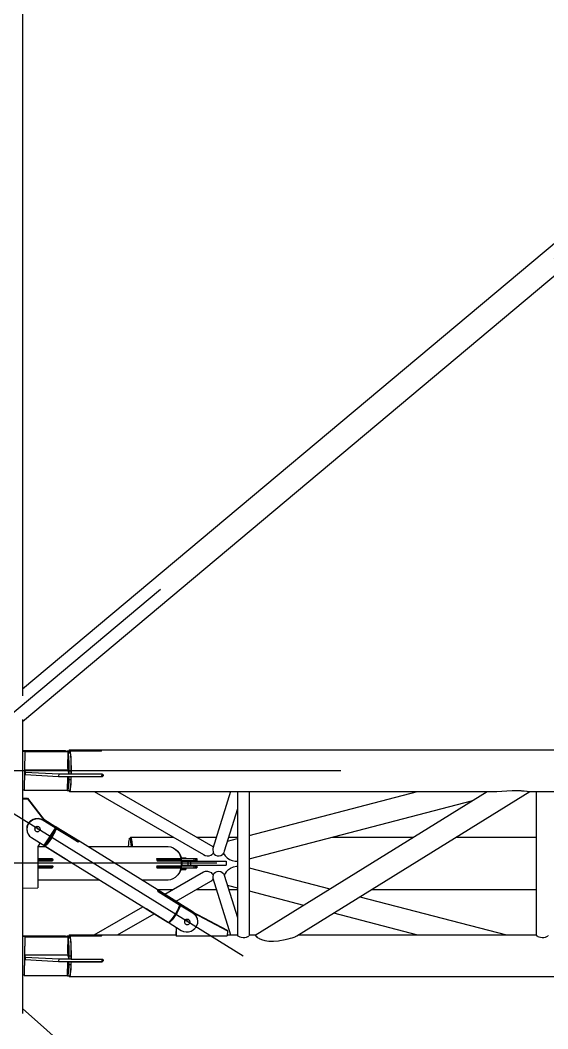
# Model space of a CAD drawing. Header units: millimetres. Extents: x 150209.93 to 150215.05, y 136675.65 to 136679.93.
# Drawn here: x 150213.6292 to 150213.732, y 136676.1225 to 136676.3187 of the extents above; entities that cross this region are included whole.
import ezdxf

# ---------------------------------------------------------------- set-up
doc = ezdxf.new("R2010")
doc.units = ezdxf.units.MM
doc.header["$LTSCALE"] = 0.25
doc.linetypes.add('CENTER', pattern=[50.8, 31.75, -6.35, 6.35, -6.35])
doc.linetypes.add('XKITLINE00', pattern=[0])

# ---------------------------------------------------------------- blocks, each defined once
blk = doc.blocks.new('çatıı')
at = {"color": 8, "linetype": 'CENTER'}
for p, q in [((25173.61, 4170.27), (23430, 2710.27)), ((24815.89, 2710.27), (23430, 2710.27)), ((23430, 2710.27), (23720.98, 2530.27)), ((23520.53, 2653.65), (23520.01, 2655.21)), ((23695.18, 2620.27), (23430, 2620.27)), ((23660.55, 2624.77), (23660.55, 2615.77)), ((23665.77, 2565.05), (23666.28, 2563.49)), ((24201.77, 1845.44), (23430, 2530.27))]:
    blk.add_line(p, q, dxfattribs=at)
at = {"color": 8, "linetype": 'XKITLINE00'}
for p, q in [((23506.2, 3985.69), (23506.2, 2783.12)), ((23506.2, 2789.97), (24282.83, 3440.27)), ((23506.2, 2758.19), (24301.8, 3424.39)), ((23506.2, 2759.99), (23506.2, 2473.95)), ((23506.2, 2729.81), (23547.96, 2729.81)), ((23506.2, 2729.37), (23548.1, 2729.37)), ((23508.21, 2729.37), (23507.58, 2691.74)), ((23508.39, 2728.81), (23507.76, 2691.18)), ((23508.21, 2729.37), (23508.39, 2728.81)), ((23508.21, 2729.37), (23552.29, 2729.37)), ((23508.39, 2728.81), (23550.28, 2728.81)), ((23547.96, 2729.81), (23548.1, 2729.37)), ((23549.86, 2729.67), (23549.62, 2729.38)), ((23549.86, 2729.67), (23551.86, 2729.67)), ((23549.86, 2729.67), (23550.1, 2729.43)), ((23550.28, 2728.87), (23550.02, 2713.65)), ((23550.1, 2729.43), (23552.09, 2729.43)), ((23550.1, 2729.43), (23550.1, 2729.37)), ((23550.28, 2728.87), (23552.27, 2728.87)), ((23550.28, 2728.87), (23550.49, 2727.75)), ((23550.49, 2727.75), (23552.48, 2727.75)), ((23550.49, 2727.75), (23550.69, 2726.18)), ((23551.61, 2730.27), (23551.45, 2729.67)), ((23551.87, 2730.57), (23551.61, 2730.27)), ((23551.86, 2729.67), (23552.09, 2729.43)), ((23551.87, 2730.57), (24815.89, 2730.57)), ((23551.87, 2730.57), (23552.1, 2730.3)), ((23552.1, 2730.3), (23552.09, 2729.43)), ((23552.09, 2729.43), (23552.09, 2729.37)), ((23552.1, 2730.3), (23582.02, 2730.3)), ((23552.27, 2728.87), (23552.48, 2727.75)), ((23552.29, 2729.65), (23552.28, 2728.83)), ((23552.29, 2729.65), (23582.21, 2729.65)), ((23552.29, 2729.65), (23552.38, 2729.35)), ((23552.38, 2729.35), (23552.61, 2727.86)), ((23552.48, 2727.75), (23552.68, 2726.18)), ((23552.61, 2727.86), (23552.82, 2725.83)), ((23582.02, 2730.3), (23582.01, 2729.65)), ((23582.02, 2730.3), (23582.37, 2730.29)), ((23582.21, 2729.65), (23582.56, 2729.67)), ((23582.37, 2730.29), (23582.36, 2729.66)), ((23582.37, 2730.29), (23582.71, 2730.28)), ((23582.56, 2729.67), (23582.87, 2729.7)), ((23582.71, 2730.28), (23582.92, 2730.27)), ((23582.87, 2729.7), (23583.14, 2729.76)), ((23583, 2730.25), (23583.23, 2730.18)), ((23583.14, 2729.76), (23583.33, 2729.83)), ((23583.23, 2730.18), (23583.39, 2730.09)), ((23583.33, 2729.83), (23583.44, 2729.91)), ((23583.39, 2730.09), (23583.46, 2730)), ((23583.46, 2730), (23583.44, 2729.91)), ((23550.69, 2726.18), (23550.86, 2724.21)), ((23550.86, 2724.21), (23551.01, 2721.88)), ((23551.01, 2721.88), (23551.13, 2719.25)), ((23551.13, 2719.25), (23551.22, 2716.39)), ((23552.68, 2726.18), (23552.86, 2724.21)), ((23552.82, 2725.83), (23553.01, 2723.32)), ((23552.86, 2724.21), (23553.01, 2721.88)), ((23553.01, 2723.32), (23553.16, 2720.42)), ((23553.01, 2721.88), (23553.13, 2719.25)), ((23553.13, 2719.25), (23553.22, 2716.39)), ((23553.16, 2720.42), (23553.27, 2717.22)), ((23508.09, 2711.22), (23508.05, 2708.78)), ((23508.05, 2708.78), (23508.77, 2706.55)), ((23508.09, 2711.22), (23508.81, 2708.99)), ((23508.09, 2711.22), (23550.13, 2711.22)), ((23508.81, 2708.99), (23508.77, 2706.55)), ((23508.81, 2708.99), (23541.3, 2707.2)), ((23550.02, 2713.65), (23550.16, 2710.66)), ((23550.16, 2710.66), (23551.28, 2707.19)), ((23551.22, 2716.39), (23551.28, 2713.37)), ((23551.28, 2713.37), (23551.3, 2710.28)), ((23551.3, 2710.28), (23551.28, 2707.19)), ((23551.3, 2710.28), (23553.29, 2710.28)), ((23553.22, 2716.39), (23553.27, 2713.37)), ((23553.27, 2717.22), (23553.33, 2713.8)), ((23553.27, 2713.37), (23553.29, 2710.28)), ((23553.29, 2710.28), (23553.27, 2707.19)), ((23553.33, 2713.8), (23553.36, 2710.27)), ((23553.36, 2710.27), (23553.34, 2707.09)), ((23508.77, 2706.55), (23541.26, 2704.76)), ((23541.3, 2707.2), (23541.26, 2704.76)), ((23541.26, 2704.76), (23551.23, 2704.76)), ((23541.3, 2707.2), (23551.27, 2707.2)), ((23549.87, 2704.76), (23549.65, 2691.12)), ((23551.04, 2699.17), (23550.89, 2696.78)), ((23551.15, 2701.85), (23551.04, 2699.17)), ((23551.24, 2704.75), (23551.15, 2701.85)), ((23551.15, 2701.85), (23553.15, 2701.85)), ((23551.23, 2704.76), (23551.24, 2704.75)), ((23551.24, 2704.76), (23583.15, 2704.76)), ((23551.24, 2704.75), (23553.23, 2704.75)), ((23551.28, 2707.19), (23553.27, 2707.19)), ((23553.03, 2699.17), (23552.89, 2696.78)), ((23553.16, 2700.12), (23553.01, 2697.23)), ((23553.15, 2701.85), (23553.03, 2699.17)), ((23553.23, 2704.75), (23553.15, 2701.85)), ((23553.27, 2703.33), (23553.16, 2700.12)), ((23553.23, 2704.76), (23553.23, 2704.75)), ((23553.23, 2704.73), (23583.12, 2704.73)), ((23553.23, 2704.65), (23553.29, 2704.47)), ((23553.27, 2707.29), (23553.34, 2707.09)), ((23553.27, 2707.2), (23553.3, 2707.2)), ((23553.29, 2704.47), (23553.27, 2703.33)), ((23553.29, 2704.47), (23583.21, 2704.47)), ((23553.34, 2707.09), (23583.25, 2707.09)), ((23581.79, 2704.76), (23581.79, 2704.73)), ((23583.12, 2704.73), (23583.47, 2704.77)), ((23583.12, 2704.73), (23583.21, 2704.47)), ((23583.18, 2707.09), (23583.15, 2704.76)), ((23583.21, 2704.47), (23583.56, 2704.51)), ((23583.25, 2707.09), (23583.6, 2707.04)), ((23583.47, 2704.77), (23583.8, 2704.9)), ((23583.47, 2704.77), (23583.56, 2704.51)), ((23583.56, 2704.51), (23583.88, 2704.64)), ((23583.6, 2707.04), (23583.93, 2706.91)), ((23583.8, 2704.9), (23584.08, 2705.11)), ((23583.88, 2704.64), (23584.17, 2704.85)), ((23583.93, 2706.91), (23584.13, 2706.75)), ((23584.3, 2705.38), (23584.08, 2705.11)), ((23584.13, 2706.75), (23584.2, 2706.69)), ((23584.39, 2705.12), (23584.17, 2704.85)), ((23584.2, 2706.69), (23584.41, 2706.42)), ((23584.44, 2705.7), (23584.3, 2705.38)), ((23584.53, 2705.43), (23584.39, 2705.12)), ((23584.41, 2706.42), (23584.54, 2706.11)), ((23584.5, 2706.03), (23584.44, 2705.7)), ((23584.47, 2706.29), (23584.5, 2706.03)), ((23584.58, 2705.77), (23584.53, 2705.43)), ((23584.54, 2706.11), (23584.58, 2705.77)), ((23506.2, 2691.74), (23507.58, 2691.74)), ((23507.58, 2691.74), (23507.76, 2691.18)), ((23507.76, 2691.18), (23549.65, 2691.18)), ((23549.65, 2691.12), (23549.87, 2690.88)), ((23550.1, 2691.12), (23549.87, 2690.88)), ((23549.87, 2690.88), (23551.87, 2690.88)), ((23550.32, 2691.86), (23550.1, 2691.12)), ((23550.53, 2693.07), (23550.32, 2691.86)), ((23550.72, 2694.73), (23550.53, 2693.07)), ((23550.89, 2696.78), (23550.72, 2694.73)), ((23551.64, 2690.88), (23551.63, 2690.25)), ((23551.63, 2690.25), (23551.87, 2689.97)), ((23552.09, 2691.12), (23551.87, 2690.88)), ((23552.13, 2690.28), (23551.87, 2689.97)), ((23551.87, 2689.97), (23720.84, 2689.97)), ((23552.32, 2691.86), (23552.09, 2691.12)), ((23552.38, 2691.2), (23552.13, 2690.28)), ((23552.52, 2693.07), (23552.32, 2691.86)), ((23552.61, 2692.69), (23552.38, 2691.2)), ((23552.72, 2694.73), (23552.52, 2693.07)), ((23552.82, 2694.72), (23552.61, 2692.69)), ((23552.89, 2696.78), (23552.72, 2694.73)), ((23553.01, 2697.23), (23552.82, 2694.72)), ((23575.83, 2689.97), (23682.19, 2628.74)), ((23598.43, 2689.97), (23691.28, 2636.52)), ((23708.69, 2689.97), (23691.39, 2634.65)), ((23715.29, 2689.97), (23715.29, 2550.23)), ((23716.41, 2689.97), (23716.87, 2689.9)), ((23716.87, 2689.9), (23717.52, 2689.93)), ((23716.92, 2689.97), (23717.28, 2689.92)), ((23717.52, 2689.93), (23719.09, 2689.96)), ((23719.09, 2689.96), (23720.84, 2689.98)), ((23720.84, 2689.98), (23722.61, 2689.98)), ((23722.61, 2689.98), (23724.22, 2689.95)), ((23722.61, 2689.97), (23964.01, 2689.97)), ((23724.22, 2689.95), (23725.51, 2689.91)), ((23725.24, 2689.92), (23725.47, 2689.97)), ((23725.51, 2689.91), (23725.64, 2689.9)), ((23725.64, 2689.9), (23725.94, 2689.97)), ((23726.68, 2647.29), (23890.57, 2689.97)), ((23726.68, 2689.97), (23726.68, 2549.98)), ((23732.73, 2550.38), (23958.41, 2689.97)), ((23773.02, 2549.63), (23999.9, 2689.97)), ((23961.04, 2689.97), (23961.16, 2689.94)), ((23961.16, 2689.94), (23961.47, 2689.9)), ((23961.47, 2689.9), (23964.01, 2689.97)), ((23962.02, 2689.96), (23962.3, 2689.93)), ((23964.01, 2689.97), (23966.78, 2690.03)), ((23966.78, 2690.03), (23967.84, 2690.14)), ((23967.84, 2690.14), (23972.57, 2690.51)), ((23972.57, 2690.51), (23977.5, 2690.77)), ((23977.5, 2690.77), (23982.63, 2691.06)), ((23982.63, 2691.06), (23987.26, 2691.1)), ((23987.26, 2691.1), (23991.18, 2690.89)), ((23991.18, 2690.89), (23991.97, 2690.77)), ((23991.97, 2690.77), (23994.45, 2690.6)), ((23994.45, 2690.6), (23996.92, 2690.27)), ((23996.92, 2690.27), (23997.73, 2690.03)), ((23997.73, 2690.03), (23998.63, 2690)), ((23998.63, 2690), (23999.67, 2689.92)), ((23998.93, 2689.97), (24011.98, 2689.97)), ((23999.67, 2689.9), (23999.82, 2689.97)), ((24006.27, 2689.97), (24006.27, 2550.2)), ((24007.39, 2689.97), (24007.86, 2689.9)), ((24007.86, 2689.9), (24008.63, 2689.93)), ((24007.91, 2689.97), (24008.28, 2689.92)), ((24008.63, 2689.93), (24010.22, 2689.96)), ((24010.22, 2689.96), (24011.98, 2689.98)), ((24011.98, 2689.98), (24013.74, 2689.97)), ((24013.74, 2689.97), (24025.65, 2689.97)), ((24013.74, 2689.97), (24015.33, 2689.95)), ((24015.33, 2689.95), (24016.59, 2689.91)), ((24016.23, 2689.92), (24016.27, 2689.92)), ((24016.27, 2689.92), (24016.45, 2689.97)), ((24016.59, 2689.91), (24016.65, 2689.9)), ((24016.65, 2689.9), (24016.91, 2689.97)), ((23506.2, 2683.49), (23510.85, 2683.57)), ((23506.2, 2682.82), (23511.06, 2682.9)), ((23510.85, 2683.57), (23528.22, 2661.14)), ((23510.85, 2683.57), (23511.06, 2682.9)), ((23511.06, 2682.9), (23527.64, 2661.49)), ((23726.68, 2624.66), (23944.55, 2681.4)), ((23715.29, 2673.06), (23702.46, 2632.06)), ((23512.54, 2660.3), (23511.19, 2658.25)), ((23512.65, 2659.97), (23511.3, 2657.92)), ((23512.54, 2660.3), (23514.35, 2661.99)), ((23512.65, 2659.97), (23514.46, 2661.65)), ((23514.35, 2661.99), (23516.51, 2663.21)), ((23514.46, 2661.65), (23516.61, 2662.87)), ((23516.51, 2663.21), (23518.89, 2663.89)), ((23516.61, 2662.87), (23519, 2663.56)), ((23518.89, 2663.89), (23521.37, 2664)), ((23519, 2663.56), (23521.48, 2663.67)), ((23521.37, 2664), (23523.79, 2663.53)), ((23521.48, 2663.67), (23523.9, 2663.19)), ((23523.79, 2663.53), (23523.9, 2663.19)), ((23523.79, 2663.53), (23526.01, 2662.5)), ((23523.9, 2663.19), (23526.12, 2662.16)), ((23526.01, 2662.5), (23526.12, 2662.16)), ((23526.01, 2662.5), (23559.72, 2641.65)), ((23526.12, 2662.16), (23538.92, 2654.25)), ((23526.77, 2663.01), (23538.41, 2655.81)), ((23527.16, 2662.5), (23537.7, 2655.98)), ((23510.38, 2655.95), (23510.15, 2653.54)), ((23510.15, 2653.54), (23510.51, 2651.15)), ((23510.49, 2655.62), (23510.26, 2653.2)), ((23510.26, 2653.2), (23510.62, 2650.82)), ((23511.19, 2658.25), (23510.38, 2655.95)), ((23511.3, 2657.92), (23510.49, 2655.62)), ((23510.51, 2651.15), (23510.62, 2650.82)), ((23510.62, 2650.82), (23511.57, 2648.59)), ((23517.98, 2654.07), (23517.93, 2653.58)), ((23517.93, 2653.58), (23517.99, 2653.09)), ((23518.12, 2654.55), (23517.98, 2654.07)), ((23518.03, 2653.9), (23517.99, 2653.4)), ((23517.99, 2653.4), (23518.05, 2652.91)), ((23518.18, 2654.38), (23518.03, 2653.9)), ((23518.05, 2652.91), (23518.2, 2652.44)), ((23518.35, 2655), (23518.12, 2654.55)), ((23518.41, 2654.82), (23518.18, 2654.38)), ((23518.2, 2652.44), (23518.45, 2652.01)), ((23518.67, 2655.39), (23518.35, 2655)), ((23518.35, 2655), (23518.41, 2654.82)), ((23518.73, 2655.21), (23518.41, 2654.82)), ((23518.45, 2652.01), (23518.77, 2651.63)), ((23518.67, 2655.39), (23519.06, 2655.72)), ((23518.73, 2655.21), (23519.12, 2655.54)), ((23518.77, 2651.63), (23519.17, 2651.33)), ((23519.06, 2655.72), (23519.5, 2655.97)), ((23519.12, 2655.54), (23519.56, 2655.79)), ((23519.17, 2651.33), (23519.62, 2651.11)), ((23519.5, 2655.97), (23519.99, 2656.12)), ((23519.56, 2655.79), (23520.05, 2655.95)), ((23519.62, 2651.11), (23520.11, 2650.98)), ((23519.99, 2656.12), (23520.49, 2656.19)), ((23520.05, 2655.95), (23520.55, 2656.01)), ((23520.11, 2650.98), (23520.62, 2650.94)), ((23520.49, 2656.19), (23521, 2656.15)), ((23520.55, 2656.01), (23521.06, 2655.98)), ((23520.62, 2650.94), (23521.12, 2651.01)), ((23521, 2656.15), (23521.49, 2656.02)), ((23521.06, 2655.98), (23521.55, 2655.85)), ((23521.12, 2651.01), (23521.61, 2651.16)), ((23521.49, 2656.02), (23521.94, 2655.8)), ((23521.55, 2655.85), (23522, 2655.62)), ((23521.61, 2651.16), (23522.05, 2651.41)), ((23521.94, 2655.8), (23522, 2655.62)), ((23521.94, 2655.8), (23522.34, 2655.5)), ((23522, 2655.62), (23522.39, 2655.32)), ((23522.05, 2651.41), (23522.44, 2651.74)), ((23522.34, 2655.5), (23522.66, 2655.12)), ((23522.39, 2655.32), (23522.72, 2654.95)), ((23522.76, 2652.13), (23522.44, 2651.74)), ((23522.66, 2655.12), (23522.91, 2654.69)), ((23522.72, 2654.95), (23522.97, 2654.51)), ((23522.99, 2652.58), (23522.76, 2652.13)), ((23522.91, 2654.69), (23522.97, 2654.51)), ((23522.97, 2654.51), (23523.12, 2654.04)), ((23523.13, 2653.05), (23522.99, 2652.58)), ((23523.12, 2654.04), (23523.18, 2653.55)), ((23523.18, 2653.55), (23523.13, 2653.05)), ((23537.88, 2654.43), (23527.11, 2638.04)), ((23535.91, 2649.64), (23534.83, 2647.67)), ((23536.74, 2649.12), (23535.67, 2647.15)), ((23536.8, 2651.48), (23535.91, 2649.64)), ((23537.4, 2650.25), (23536.37, 2648.25)), ((23537.64, 2650.96), (23536.74, 2649.12)), ((23537.47, 2653.1), (23536.8, 2651.48)), ((23537.73, 2656.03), (23537.36, 2655.48)), ((23538.22, 2652.07), (23537.4, 2650.25)), ((23537.88, 2654.43), (23537.47, 2653.1)), ((23537.47, 2653.1), (23538.31, 2652.59)), ((23538.31, 2652.59), (23537.64, 2650.96)), ((23537.73, 2656.03), (23538.57, 2655.51)), ((23537.73, 2656.03), (23537.87, 2655.93)), ((23537.87, 2655.93), (23538.71, 2655.41)), ((23537.87, 2655.93), (23537.96, 2655.75)), ((23537.88, 2654.43), (23538.72, 2653.91)), ((23537.96, 2655.75), (23538.01, 2655.5)), ((23538.01, 2655.19), (23537.96, 2655.11)), ((23538.01, 2655.5), (23538.84, 2654.99)), ((23538.01, 2655.5), (23538.01, 2655.19)), ((23538.01, 2655.19), (23538.84, 2654.67)), ((23538.77, 2653.61), (23538.22, 2652.07)), ((23538.72, 2653.91), (23538.31, 2652.59)), ((23538.41, 2655.81), (23538.46, 2655.65)), ((23538.42, 2655.78), (23538.65, 2655.64)), ((23538.46, 2655.65), (23538.6, 2655.56)), ((23538.76, 2655.81), (23538.57, 2655.51)), ((23538.57, 2655.51), (23538.71, 2655.41)), ((23538.92, 2654.25), (23538.7, 2653.92)), ((23538.71, 2655.41), (23538.8, 2655.23)), ((23538.91, 2654.2), (23538.72, 2653.91)), ((23538.76, 2655.81), (23559.67, 2642.88)), ((23538.76, 2655.81), (23539.02, 2655.56)), ((23538.91, 2654.2), (23538.77, 2653.61)), ((23539.04, 2654.97), (23538.79, 2654.59)), ((23538.84, 2654.67), (23538.79, 2654.59)), ((23538.8, 2655.23), (23538.84, 2654.99)), ((23538.84, 2654.99), (23538.84, 2654.67)), ((23538.87, 2654.41), (23538.92, 2654.25)), ((23538.87, 2654.41), (23559.78, 2641.47)), ((23538.91, 2654.2), (23559.82, 2641.27)), ((23539.02, 2655.56), (23539.04, 2654.97)), ((23539.04, 2654.97), (23559.95, 2642.03)), ((23511.57, 2648.59), (23513.03, 2646.66)), ((23513.03, 2646.66), (23514.93, 2645.14)), ((23514.93, 2645.14), (23527.73, 2637.23)), ((23523.23, 2640.01), (23521.04, 2636.67)), ((23527.82, 2638.43), (23528.76, 2639.24)), ((23529.86, 2640.44), (23528.76, 2639.24)), ((23530.7, 2639.92), (23529.59, 2638.73)), ((23531.08, 2641.96), (23529.86, 2640.44)), ((23531.21, 2640.4), (23529.98, 2638.97)), ((23531.92, 2641.45), (23530.7, 2639.92)), ((23532.36, 2643.73), (23531.08, 2641.96)), ((23532.52, 2642.13), (23531.21, 2640.4)), ((23533.2, 2643.22), (23531.92, 2641.45)), ((23533.63, 2645.67), (23532.36, 2643.73)), ((23533.87, 2644.08), (23532.52, 2642.13)), ((23534.47, 2645.15), (23533.2, 2643.22)), ((23534.83, 2647.67), (23533.63, 2645.67)), ((23535.17, 2646.15), (23533.87, 2644.08)), ((23535.67, 2647.15), (23534.47, 2645.15)), ((23536.37, 2648.25), (23535.17, 2646.15)), ((23559.67, 2642.88), (23559.88, 2642.75)), ((23559.95, 2642.03), (23559.7, 2641.66)), ((23559.72, 2641.65), (23559.78, 2641.47)), ((23559.78, 2641.47), (23559.72, 2641.32)), ((23559.74, 2641.57), (23559.9, 2641.47)), ((23559.82, 2641.27), (23560.04, 2641.15)), ((23559.88, 2642.75), (23560.07, 2642.64)), ((23560.17, 2641.88), (23559.9, 2641.47)), ((23559.9, 2641.47), (23560.1, 2641.31)), ((23559.95, 2642.03), (23560.17, 2641.88)), ((23560.04, 2641.15), (23560.25, 2641.09)), ((23560.07, 2642.64), (23560.2, 2642.57)), ((23560.1, 2641.31), (23560.25, 2641.15)), ((23560.17, 2641.88), (23560.37, 2641.72)), ((23560.2, 2642.57), (23560.25, 2642.54)), ((23560.25, 2642.54), (23637.29, 2594.89)), ((23560.25, 2641.15), (23560.29, 2641.11)), ((23560.25, 2641.09), (23560.43, 2641.09)), ((23560.37, 2641.72), (23560.53, 2641.56)), ((23560.43, 2641.09), (23560.56, 2641.15)), ((23560.53, 2641.56), (23560.61, 2641.46)), ((23560.63, 2641.26), (23560.56, 2641.15)), ((23560.61, 2641.46), (23560.62, 2641.42)), ((23560.62, 2641.42), (23560.63, 2641.26)), ((23609.44, 2640.8), (23609.23, 2638.71)), ((23609.66, 2642.47), (23609.44, 2640.8)), ((23609.9, 2643.69), (23609.66, 2642.47)), ((23610.15, 2644.43), (23609.9, 2643.69)), ((23610.15, 2644.43), (23610.41, 2644.67)), ((23610.41, 2644.67), (23610.67, 2644.43)), ((23610.41, 2644.67), (23611.41, 2644.67)), ((23610.67, 2644.43), (23610.92, 2643.69)), ((23611.12, 2645.36), (23610.9, 2644.67)), ((23610.92, 2643.69), (23611.16, 2642.47)), ((23611.41, 2645.67), (23611.12, 2645.36)), ((23611.16, 2642.47), (23611.38, 2640.8)), ((23611.38, 2640.8), (23611.59, 2638.71)), ((23611.41, 2645.67), (23611.7, 2645.36)), ((23611.41, 2645.67), (23652.82, 2645.67)), ((23611.41, 2644.67), (23611.66, 2644.43)), ((23611.66, 2644.43), (23611.92, 2643.69)), ((23611.7, 2645.36), (23611.99, 2644.43)), ((23611.92, 2643.69), (23612.16, 2642.47)), ((23611.99, 2644.43), (23612.26, 2642.91)), ((23612.16, 2642.47), (23612.38, 2640.8)), ((23612.26, 2642.91), (23612.51, 2640.82)), ((23612.38, 2640.8), (23612.59, 2638.71)), ((23612.51, 2640.82), (23612.73, 2638.24)), ((23675.39, 2645.67), (23694.84, 2645.67)), ((23705.5, 2641.78), (23715.29, 2644.33)), ((23706.72, 2645.67), (23715.29, 2645.67)), ((23807.36, 2645.67), (23886.8, 2645.67)), ((23928.28, 2645.67), (24006.27, 2645.67)), ((23521.04, 2636.67), (23521.04, 2596.26)), ((23521.04, 2636.42), (23528.66, 2636.42)), ((23527.11, 2638.04), (23527.82, 2638.43)), ((23527.11, 2638.04), (23527.94, 2637.52)), ((23527.11, 2637.61), (23527.12, 2637.47)), ((23527.12, 2637.47), (23527.37, 2637.22)), ((23527.48, 2637.38), (23527.37, 2637.22)), ((23527.37, 2637.22), (23548.28, 2624.29)), ((23527.93, 2637.53), (23527.73, 2637.23)), ((23527.94, 2637.52), (23527.75, 2637.23)), ((23527.75, 2637.23), (23528.05, 2637.31)), ((23527.75, 2637.23), (23548.66, 2624.3)), ((23527.78, 2637.32), (23527.8, 2637.31)), ((23527.82, 2638.43), (23528.66, 2637.91)), ((23527.94, 2637.52), (23528.66, 2637.91)), ((23528.05, 2637.31), (23528.91, 2637.92)), ((23528.66, 2637.91), (23529.59, 2638.73)), ((23528.91, 2637.92), (23529.98, 2638.97)), ((23570.14, 2636.42), (23647.87, 2636.42)), ((23609.23, 2638.71), (23609.06, 2636.42)), ((23611.59, 2638.71), (23611.76, 2636.42)), ((23612.59, 2638.71), (23612.76, 2636.42)), ((23612.73, 2638.24), (23612.85, 2636.42)), ((23647.87, 2636.42), (23650.43, 2636.11)), ((23650.43, 2636.11), (23652.89, 2635.2)), ((23652.89, 2635.2), (23655.16, 2633.7)), ((23655.16, 2633.7), (23657.15, 2631.69)), ((23655.67, 2633.2), (23656.73, 2632.33)), ((23656.73, 2632.33), (23658.48, 2630.19)), ((23657.15, 2631.69), (23658.79, 2629.25)), ((23658.48, 2630.19), (23659.86, 2627.67)), ((23691.32, 2629.64), (23691, 2629.21)), ((23691.28, 2636.52), (23691.79, 2635.93)), ((23691.86, 2630.29), (23691.32, 2629.64)), ((23691.38, 2633.61), (23691.35, 2633.01)), ((23691.35, 2633.01), (23691.61, 2631.57)), ((23691.39, 2634.65), (23691.38, 2633.61)), ((23691.61, 2631.57), (23691.69, 2630.87)), ((23691.69, 2630.87), (23691.89, 2630.19)), ((23691.89, 2630.19), (23692.3, 2629.64)), ((23692.3, 2629.64), (23692.61, 2629.19)), ((23701.37, 2629.64), (23700.65, 2628.76)), ((23701.57, 2629.88), (23701.37, 2629.64)), ((23701.76, 2630.16), (23701.57, 2629.88)), ((23701.64, 2629.96), (23701.8, 2629.64)), ((23701.94, 2630.65), (23701.76, 2630.16)), ((23701.8, 2629.64), (23701.81, 2629.6)), ((23701.81, 2629.6), (23703.27, 2627.45)), ((23702.46, 2632.06), (23701.94, 2630.65)), ((23521.04, 2624.87), (23534.64, 2624.87)), ((23521.04, 2624.77), (23534.19, 2624.77)), ((23521.04, 2623.97), (23534.56, 2623.97)), ((23521.04, 2622.77), (23534.56, 2622.77)), ((23521.04, 2622.67), (23535.06, 2622.67)), ((23533.93, 2624.87), (23534.12, 2624.83)), ((23534.12, 2624.83), (23534.83, 2624.83)), ((23534.12, 2624.83), (23534.32, 2624.7)), ((23534.19, 2624.77), (23534.56, 2623.97)), ((23534.32, 2624.7), (23534.51, 2624.5)), ((23534.38, 2622.67), (23534.55, 2622.72)), ((23534.51, 2624.5), (23534.67, 2624.23)), ((23534.55, 2622.72), (23534.71, 2622.85)), ((23534.55, 2622.72), (23535.24, 2622.72)), ((23534.56, 2623.97), (23534.56, 2622.77)), ((23534.64, 2624.87), (23534.83, 2624.83)), ((23534.67, 2624.23), (23534.8, 2623.93)), ((23534.83, 2623.05), (23534.71, 2622.85)), ((23534.8, 2623.93), (23534.88, 2623.62)), ((23534.83, 2624.83), (23535.03, 2624.7)), ((23534.89, 2623.26), (23534.83, 2623.05)), ((23534.88, 2623.62), (23534.9, 2623.32)), ((23534.9, 2623.32), (23534.89, 2623.26)), ((23535.03, 2624.7), (23535.22, 2624.5)), ((23535.06, 2622.67), (23535.24, 2622.72)), ((23535.22, 2624.5), (23535.38, 2624.23)), ((23535.24, 2622.72), (23535.39, 2622.85)), ((23535.38, 2624.23), (23535.51, 2623.93)), ((23535.51, 2623.05), (23535.39, 2622.85)), ((23535.51, 2623.93), (23535.59, 2623.62)), ((23535.59, 2623.32), (23535.51, 2623.05)), ((23535.59, 2623.62), (23535.6, 2623.43)), ((23535.6, 2623.43), (23535.59, 2623.32)), ((23548.39, 2624.46), (23548.28, 2624.29)), ((23548.28, 2624.29), (23548.51, 2624.15)), ((23548.62, 2624.32), (23548.51, 2624.15)), ((23548.51, 2624.15), (23548.72, 2624.01)), ((23548.66, 2624.3), (23548.87, 2624.16)), ((23548.72, 2624.01), (23548.9, 2623.89)), ((23548.87, 2624.16), (23549.03, 2624.03)), ((23548.9, 2623.89), (23549.01, 2623.81)), ((23549.01, 2623.81), (23549.04, 2623.8)), ((23549.01, 2623.81), (23626.05, 2576.16)), ((23549.03, 2624.03), (23549.14, 2623.92)), ((23549.04, 2623.8), (23549.15, 2623.8)), ((23549.14, 2623.92), (23549.18, 2623.84)), ((23549.18, 2623.84), (23549.15, 2623.8)), ((23636.72, 2624.5), (23636.69, 2624.23)), ((23636.69, 2624.23), (23636.71, 2623.93)), ((23636.71, 2623.93), (23636.79, 2623.62)), ((23636.81, 2624.7), (23636.72, 2624.5)), ((23636.75, 2624.57), (23637.03, 2623.97)), ((23636.79, 2623.62), (23636.87, 2623.43)), ((23636.81, 2624.7), (23636.94, 2624.83)), ((23636.87, 2623.43), (23636.9, 2623.32)), ((23636.89, 2624.77), (23675.85, 2624.77)), ((23636.9, 2623.32), (23637.02, 2623.05)), ((23636.94, 2624.83), (23637.11, 2624.87)), ((23637.02, 2623.05), (23637.17, 2622.85)), ((23637.03, 2623.97), (23660.31, 2623.97)), ((23637.03, 2623.97), (23637.03, 2623.03)), ((23637.11, 2624.87), (23660.39, 2624.87)), ((23637.17, 2622.85), (23637.35, 2622.72)), ((23637.27, 2622.77), (23675.85, 2622.77)), ((23637.35, 2622.72), (23637.53, 2622.67)), ((23637.53, 2622.67), (23660.81, 2622.67)), ((23655.95, 2624.87), (23655.95, 2624.77)), ((23656.61, 2622.77), (23656.61, 2622.67)), ((23657.88, 2624.87), (23657.88, 2624.77)), ((23658.79, 2629.25), (23660, 2626.46)), ((23659.47, 2627.67), (23659.86, 2627.67)), ((23659.86, 2627.67), (23660.82, 2624.87)), ((23659.93, 2624.77), (23660.31, 2623.97)), ((23660, 2626.46), (23660.39, 2624.87)), ((23660.31, 2624.77), (23660.31, 2623.97)), ((23660.39, 2624.87), (23660.82, 2624.87)), ((23660.59, 2625.57), (23665.15, 2625.57)), ((23660.81, 2622.67), (23661, 2620.27)), ((23660.81, 2622.67), (23661.23, 2622.67)), ((23661, 2620.27), (23660.81, 2617.87)), ((23660.9, 2621.48), (23661.35, 2621.48)), ((23661.23, 2622.67), (23661.35, 2621.48)), ((23661.27, 2622.27), (23664.36, 2622.27)), ((23661.35, 2621.48), (23661.39, 2620.27)), ((23661.39, 2620.27), (23661.35, 2619.07)), ((23664.3, 2625.57), (23664.3, 2624.77)), ((23664.36, 2622.27), (23704.37, 2622.27)), ((23664.5, 2622.77), (23664.5, 2622.27)), ((23665.15, 2625.57), (23665.15, 2624.77)), ((23667.15, 2622.27), (23667.15, 2618.27)), ((23669.69, 2622.27), (23669.69, 2618.27)), ((23673, 2624.77), (23673, 2622.77)), ((23674.49, 2624.77), (23674.49, 2622.77)), ((23675.85, 2624.77), (23675.85, 2622.77)), ((23682.15, 2628.79), (23682.19, 2628.74)), ((23682.19, 2628.74), (23683.83, 2627.82)), ((23683.83, 2627.82), (23685.71, 2627.4)), ((23685.71, 2627.4), (23687.66, 2627.5)), ((23687.66, 2627.5), (23689.48, 2628.13)), ((23689.48, 2628.13), (23691, 2629.21)), ((23692.61, 2629.19), (23694.01, 2628.11)), ((23694.01, 2628.11), (23695.68, 2627.49)), ((23695.68, 2627.49), (23697.46, 2627.4)), ((23697.46, 2627.4), (23699.17, 2627.84)), ((23699.17, 2627.84), (23700.65, 2628.76)), ((23703.27, 2627.45), (23705.04, 2625.81)), ((23704.37, 2622.27), (23704.37, 2618.27)), ((23705.04, 2625.81), (23705.26, 2625.57)), ((23705.26, 2625.57), (23707.54, 2624.01)), ((23707.54, 2624.01), (23710.23, 2622.91)), ((23710.23, 2622.91), (23713.18, 2622.31)), ((23713.18, 2622.31), (23715.29, 2622.27)), ((23521.04, 2617.87), (23535.06, 2617.87)), ((23521.04, 2617.77), (23534.56, 2617.77)), ((23521.04, 2616.58), (23534.56, 2616.58)), ((23521.04, 2615.77), (23534.19, 2615.77)), ((23521.04, 2615.67), (23534.64, 2615.67)), ((23533.93, 2615.67), (23534.12, 2615.72)), ((23534.12, 2615.72), (23534.32, 2615.85)), ((23534.12, 2615.72), (23534.83, 2615.72)), ((23534.56, 2616.58), (23534.19, 2615.77)), ((23534.51, 2616.05), (23534.32, 2615.85)), ((23534.38, 2617.87), (23534.55, 2617.83)), ((23534.67, 2616.32), (23534.51, 2616.05)), ((23534.55, 2617.83), (23535.24, 2617.83)), ((23534.55, 2617.83), (23534.71, 2617.7)), ((23534.56, 2617.77), (23534.56, 2616.58)), ((23534.64, 2615.67), (23534.83, 2615.72)), ((23534.8, 2616.62), (23534.67, 2616.32)), ((23534.71, 2617.7), (23534.83, 2617.5)), ((23534.88, 2616.93), (23534.8, 2616.62)), ((23534.83, 2617.5), (23534.89, 2617.29)), ((23534.83, 2615.72), (23535.03, 2615.85)), ((23534.9, 2617.23), (23534.88, 2616.93)), ((23534.89, 2617.29), (23534.9, 2617.23)), ((23535.22, 2616.05), (23535.03, 2615.85)), ((23535.06, 2617.87), (23535.24, 2617.83)), ((23535.38, 2616.32), (23535.22, 2616.05)), ((23535.24, 2617.83), (23535.39, 2617.7)), ((23535.51, 2616.62), (23535.38, 2616.32)), ((23535.39, 2617.7), (23535.51, 2617.5)), ((23535.51, 2617.5), (23535.59, 2617.23)), ((23535.59, 2616.93), (23535.51, 2616.62)), ((23535.59, 2617.23), (23535.6, 2617.12)), ((23535.6, 2617.12), (23535.59, 2616.93)), ((23636.71, 2616.62), (23636.69, 2616.32)), ((23636.69, 2616.32), (23636.72, 2616.05)), ((23636.79, 2616.93), (23636.71, 2616.62)), ((23636.72, 2616.05), (23636.81, 2615.85)), ((23637.03, 2616.58), (23636.75, 2615.98)), ((23636.87, 2617.12), (23636.79, 2616.93)), ((23636.81, 2615.85), (23636.94, 2615.72)), ((23636.9, 2617.23), (23636.87, 2617.12)), ((23636.89, 2615.77), (23659.93, 2615.77)), ((23637.02, 2617.5), (23636.9, 2617.23)), ((23636.94, 2615.72), (23637.11, 2615.67)), ((23637.17, 2617.7), (23637.02, 2617.5)), ((23637.03, 2617.51), (23637.03, 2616.58)), ((23637.03, 2616.58), (23660.31, 2616.58)), ((23637.11, 2615.67), (23660.39, 2615.67)), ((23637.17, 2617.7), (23637.35, 2617.83)), ((23637.27, 2617.77), (23675.85, 2617.77)), ((23637.35, 2617.83), (23637.53, 2617.87)), ((23637.53, 2617.87), (23660.81, 2617.87)), ((23644.71, 2590.27), (23682.3, 2611.91)), ((23655.95, 2615.77), (23655.95, 2615.67)), ((23656.61, 2617.87), (23656.61, 2617.77)), ((23658.48, 2610.36), (23656.73, 2608.22)), ((23658.79, 2611.3), (23657.15, 2608.85)), ((23657.88, 2615.77), (23657.88, 2615.67)), ((23659.86, 2612.88), (23658.48, 2610.36)), ((23660, 2614.09), (23658.79, 2611.3)), ((23659.47, 2612.88), (23659.86, 2612.88)), ((23660.82, 2615.67), (23659.86, 2612.88)), ((23660.31, 2616.58), (23659.93, 2615.77)), ((23659.93, 2615.77), (23674.49, 2615.77)), ((23660.39, 2615.67), (23660, 2614.09)), ((23660.31, 2616.58), (23660.31, 2615.77)), ((23660.31, 2614.17), (23665.15, 2614.17)), ((23660.39, 2615.67), (23660.82, 2615.67)), ((23660.59, 2614.97), (23665.15, 2614.97)), ((23660.59, 2614.97), (23665.15, 2614.97)), ((23660.81, 2617.87), (23661.23, 2617.87)), ((23660.9, 2619.07), (23661.35, 2619.07)), ((23661.35, 2619.07), (23661.23, 2617.87)), ((23661.27, 2618.27), (23704.37, 2618.27)), ((23664.3, 2615.77), (23664.3, 2614.97)), ((23664.3, 2614.97), (23664.3, 2614.17)), ((23664.5, 2618.27), (23664.5, 2617.77)), ((23665.15, 2615.77), (23665.15, 2614.97)), ((23665.15, 2614.97), (23665.15, 2614.17)), ((23673, 2617.77), (23673, 2615.77)), ((23674.49, 2617.77), (23674.49, 2615.77)), ((23674.49, 2615.77), (23675.85, 2615.77)), ((23675.85, 2617.77), (23675.85, 2615.77)), ((23682.3, 2611.91), (23684.16, 2612.49)), ((23684.16, 2612.49), (23686.14, 2612.54)), ((23686.14, 2612.54), (23688.06, 2612.06)), ((23688.06, 2612.06), (23689.71, 2611.1)), ((23689.71, 2611.1), (23690.46, 2610.28)), ((23690.46, 2610.28), (23690.98, 2609.78)), ((23690.98, 2609.78), (23691.57, 2608.67)), ((23692.42, 2610.28), (23691.64, 2609.1)), ((23692.57, 2610.53), (23692.42, 2610.28)), ((23692.57, 2610.53), (23693.91, 2611.67)), ((23693.91, 2611.67), (23695.55, 2612.38)), ((23695.55, 2612.38), (23697.32, 2612.57)), ((23697.32, 2612.57), (23699.05, 2612.23)), ((23699.05, 2612.23), (23700.58, 2611.4)), ((23700.58, 2611.4), (23701.63, 2610.28)), ((23701.63, 2610.28), (23701.75, 2610.16)), ((23701.75, 2610.16), (23702.36, 2608.82)), ((23702.94, 2609.75), (23702.43, 2608.67)), ((23703.37, 2610.28), (23702.94, 2609.75)), ((23704.38, 2611.91), (23703.37, 2610.28)), ((23704.38, 2611.91), (23706.36, 2613.85)), ((23706.36, 2613.85), (23706.7, 2614.07)), ((23706.7, 2614.07), (23708.64, 2615.51)), ((23708.64, 2615.51), (23711.35, 2616.75)), ((23711.35, 2616.75), (23714.39, 2617.49)), ((23714.39, 2617.49), (23715.29, 2617.55)), ((23726.68, 2615.84), (23805.42, 2595.34)), ((23521.04, 2604.12), (23580.84, 2604.12)), ((23622.36, 2604.12), (23647.87, 2604.12)), ((23647.87, 2604.12), (23650.43, 2604.44)), ((23650.43, 2604.44), (23652.89, 2605.35)), ((23652.89, 2605.35), (23655.16, 2606.85)), ((23657.15, 2608.85), (23655.16, 2606.85)), ((23655.67, 2607.35), (23656.73, 2608.22)), ((23655.68, 2583.49), (23689.49, 2602.95)), ((23689.49, 2602.95), (23690.33, 2603.52)), ((23690.33, 2603.52), (23690.83, 2603.86)), ((23691.64, 2605.02), (23690.83, 2603.86)), ((23691.6, 2608.9), (23691.35, 2607.11)), ((23691.35, 2607.11), (23691.38, 2606.87)), ((23691.38, 2606.87), (23691.46, 2605.6)), ((23691.46, 2605.6), (23708.67, 2550.57)), ((23691.61, 2608.96), (23691.6, 2608.9)), ((23691.64, 2609.1), (23691.61, 2608.96)), ((23702.36, 2608.82), (23702.44, 2608.64)), ((23702.44, 2608.64), (23715.29, 2567.57)), ((23506.2, 2596.02), (23521.04, 2596.26)), ((23637.29, 2594.89), (23637.39, 2594.81)), ((23637.31, 2594.87), (23652.7, 2594.87)), ((23637.39, 2594.81), (23637.58, 2594.69)), ((23637.62, 2593.79), (23637.55, 2593.68)), ((23637.55, 2593.68), (23637.56, 2593.52)), ((23637.56, 2593.52), (23637.63, 2593.34)), ((23637.58, 2594.69), (23637.79, 2594.55)), ((23637.62, 2593.79), (23637.65, 2593.8)), ((23637.62, 2593.35), (23637.8, 2593.28)), ((23637.63, 2593.34), (23637.77, 2593.14)), ((23637.65, 2593.8), (23637.72, 2593.81)), ((23637.72, 2593.81), (23637.88, 2593.77)), ((23637.77, 2593.14), (23637.95, 2592.96)), ((23637.79, 2594.55), (23638.02, 2594.41)), ((23638.07, 2593.69), (23637.8, 2593.28)), ((23637.8, 2593.28), (23638.02, 2593.15)), ((23637.88, 2593.77), (23638.07, 2593.69)), ((23638.06, 2593.18), (23637.93, 2592.98)), ((23637.95, 2592.96), (23638.16, 2592.8)), ((23638.02, 2594.41), (23658.93, 2581.48)), ((23638.29, 2593.57), (23638.02, 2593.15)), ((23638.02, 2593.15), (23638.04, 2593.14)), ((23638.06, 2593.18), (23671.77, 2572.33)), ((23638.06, 2593.18), (23638.12, 2593.01)), ((23638.07, 2593.69), (23638.29, 2593.57)), ((23638.12, 2593.01), (23638.07, 2592.87)), ((23638.12, 2593.01), (23659.03, 2580.07)), ((23638.16, 2592.8), (23659.07, 2579.87)), ((23638.29, 2593.57), (23659.2, 2580.63)), ((23675.46, 2594.87), (23694.81, 2594.87)), ((23705.5, 2598.85), (23706.68, 2598.51)), ((23706.68, 2598.51), (23715.29, 2596.27)), ((23706.75, 2594.87), (23715.29, 2594.87)), ((23726.68, 2593.3), (23779.77, 2579.47)), ((23846.16, 2594.87), (24006.27, 2594.87)), ((23658.93, 2581.48), (23659.18, 2581.23)), ((23659.2, 2580.63), (23658.96, 2580.26)), ((23659.01, 2580.34), (23658.96, 2580.26)), ((23659.01, 2580.34), (23659.84, 2579.82)), ((23659.16, 2580.56), (23659.85, 2580.14)), ((23659.18, 2581.23), (23659.2, 2580.63)), ((23659.19, 2581.09), (23671.37, 2573.56)), ((23659.19, 2580.9), (23659.57, 2580.66)), ((23659.19, 2580.88), (23659.71, 2580.56)), ((23659.57, 2580.66), (23659.71, 2580.56)), ((23659.71, 2580.56), (23659.8, 2580.38)), ((23659.75, 2580.48), (23671.48, 2573.22)), ((23659.8, 2580.38), (23659.85, 2580.14)), ((23834.61, 2587.73), (23977.3, 2550.57)), ((23575.74, 2550.57), (23623.22, 2577.91)), ((23598.5, 2550.57), (23634.22, 2571.13)), ((23626.07, 2576.22), (23626.04, 2576.18)), ((23626.04, 2576.18), (23626.05, 2576.16)), ((23626.05, 2576.16), (23626.1, 2576.13)), ((23626.07, 2576.22), (23626.18, 2576.21)), ((23626.1, 2576.13), (23626.23, 2576.06)), ((23626.18, 2576.21), (23626.34, 2576.16)), ((23626.23, 2576.06), (23626.41, 2575.95)), ((23626.34, 2576.16), (23626.55, 2576.08)), ((23626.51, 2576.1), (23626.41, 2575.95)), ((23626.41, 2575.95), (23626.63, 2575.82)), ((23626.55, 2576.08), (23626.78, 2575.97)), ((23626.73, 2575.99), (23626.63, 2575.82)), ((23626.63, 2575.82), (23647.54, 2562.89)), ((23626.78, 2575.97), (23627.01, 2575.83)), ((23627.01, 2575.83), (23647.92, 2562.9)), ((23655.33, 2571.82), (23654.03, 2569.75)), ((23656.53, 2573.92), (23655.33, 2571.82)), ((23656.67, 2572.3), (23655.47, 2570.3)), ((23657.57, 2575.92), (23656.53, 2573.92)), ((23657.75, 2574.27), (23656.67, 2572.3)), ((23658.38, 2577.74), (23657.57, 2575.92)), ((23658.64, 2576.11), (23657.75, 2574.27)), ((23658.94, 2579.28), (23658.38, 2577.74)), ((23658.55, 2578.2), (23659.31, 2577.74)), ((23659.31, 2577.74), (23658.64, 2576.11)), ((23659.07, 2579.87), (23658.94, 2579.28)), ((23659.03, 2580.07), (23658.98, 2579.93)), ((23658.99, 2579.51), (23659.72, 2579.06)), ((23659.03, 2580.07), (23659.08, 2579.92)), ((23659.08, 2579.92), (23659.06, 2579.88)), ((23659.08, 2579.92), (23671.88, 2572)), ((23659.72, 2579.06), (23659.31, 2577.74)), ((23659.84, 2579.82), (23659.79, 2579.74)), ((23659.85, 2580.14), (23659.84, 2579.82)), ((23668.55, 2574.33), (23668.75, 2574.3)), ((23668.75, 2574.3), (23668.79, 2574.18)), ((23668.75, 2574.3), (23670.92, 2573.45)), ((23670.87, 2572.89), (23671.14, 2572.79)), ((23670.92, 2573.45), (23671.14, 2572.79)), ((23670.92, 2573.45), (23705.35, 2555.25)), ((23671.14, 2572.79), (23705.57, 2554.58)), ((23671.37, 2573.56), (23671.48, 2573.22)), ((23671.37, 2573.56), (23672.62, 2572.55)), ((23671.48, 2573.22), (23671.72, 2573.03)), ((23671.77, 2572.33), (23671.88, 2572)), ((23671.77, 2572.33), (23673.67, 2570.81)), ((23671.88, 2572), (23673.78, 2570.48)), ((23673.67, 2570.81), (23673.78, 2570.48)), ((23673.67, 2570.81), (23675.13, 2568.88)), ((23673.78, 2570.48), (23675.24, 2568.55)), ((23808.97, 2571.87), (23890.74, 2550.57)), ((23647.65, 2563.06), (23647.54, 2562.89)), ((23647.88, 2562.92), (23647.89, 2562.89)), ((23647.9, 2562.91), (23647.89, 2562.89)), ((23647.89, 2562.89), (23660.69, 2554.98)), ((23647.92, 2562.9), (23648.22, 2562.97)), ((23648.22, 2562.97), (23649.08, 2563.59)), ((23648.33, 2563.05), (23648.94, 2562.67)), ((23648.94, 2562.67), (23649.66, 2563.06)), ((23648.95, 2563.5), (23649.66, 2563.06)), ((23649.08, 2563.59), (23650.15, 2564.64)), ((23649.66, 2563.06), (23650.59, 2563.88)), ((23651.37, 2566.06), (23650.15, 2564.64)), ((23651.7, 2565.07), (23650.59, 2563.88)), ((23652.69, 2567.8), (23651.37, 2566.06)), ((23652.92, 2566.6), (23651.7, 2565.07)), ((23654.03, 2569.75), (23652.69, 2567.8)), ((23654.2, 2568.37), (23652.92, 2566.6)), ((23655.47, 2570.3), (23654.2, 2568.37)), ((23663.73, 2563.91), (23663.69, 2563.41)), ((23663.69, 2563.41), (23663.75, 2562.92)), ((23663.88, 2564.39), (23663.73, 2563.91)), ((23663.79, 2563.73), (23663.75, 2563.24)), ((23663.79, 2563.73), (23663.75, 2563.24)), ((23663.75, 2563.24), (23663.81, 2562.74)), ((23663.75, 2563.24), (23663.81, 2562.74)), ((23663.93, 2564.21), (23663.79, 2563.73)), ((23663.93, 2564.21), (23663.79, 2563.73)), ((23663.85, 2563.55), (23663.81, 2563.06)), ((23663.81, 2563.06), (23663.86, 2562.57)), ((23663.99, 2564.03), (23663.85, 2563.55)), ((23663.86, 2562.57), (23664.02, 2562.09)), ((23664.11, 2564.84), (23663.88, 2564.39)), ((23664.17, 2564.66), (23663.93, 2564.21)), ((23664.17, 2564.66), (23663.93, 2564.21)), ((23664.23, 2564.48), (23663.99, 2564.03)), ((23664.02, 2562.09), (23664.26, 2561.66)), ((23664.43, 2565.23), (23664.11, 2564.84)), ((23664.11, 2564.84), (23664.17, 2564.66)), ((23664.48, 2565.05), (23664.17, 2564.66)), ((23664.48, 2565.05), (23664.17, 2564.66)), ((23664.17, 2564.66), (23664.23, 2564.48)), ((23664.54, 2564.87), (23664.23, 2564.48)), ((23664.26, 2561.66), (23664.59, 2561.29)), ((23664.43, 2565.23), (23664.82, 2565.55)), ((23664.48, 2565.05), (23664.87, 2565.38)), ((23664.48, 2565.05), (23664.87, 2565.38)), ((23664.54, 2564.87), (23664.93, 2565.2)), ((23664.59, 2561.29), (23664.99, 2560.99)), ((23664.82, 2565.55), (23665.26, 2565.8)), ((23664.87, 2565.38), (23665.32, 2565.62)), ((23664.87, 2565.38), (23665.32, 2565.62)), ((23664.93, 2565.2), (23665.38, 2565.45)), ((23664.99, 2560.99), (23665.44, 2560.76)), ((23665.26, 2565.8), (23665.74, 2565.96)), ((23665.32, 2565.62), (23665.8, 2565.78)), ((23665.32, 2565.62), (23665.8, 2565.78)), ((23665.38, 2565.45), (23665.86, 2565.6)), ((23665.44, 2560.76), (23665.93, 2560.63)), ((23665.74, 2565.96), (23666.25, 2566.02)), ((23665.8, 2565.78), (23666.31, 2565.85)), ((23665.8, 2565.78), (23666.31, 2565.85)), ((23665.86, 2565.6), (23666.37, 2565.67)), ((23666.25, 2566.02), (23666.76, 2565.99)), ((23666.31, 2565.85), (23666.82, 2565.81)), ((23666.31, 2565.85), (23666.82, 2565.81)), ((23666.37, 2565.67), (23666.87, 2565.63)), ((23666.43, 2560.6), (23666.94, 2560.66)), ((23666.76, 2565.99), (23667.24, 2565.86)), ((23666.82, 2565.81), (23667.3, 2565.68)), ((23666.82, 2565.81), (23667.3, 2565.68)), ((23666.87, 2565.63), (23667.36, 2565.5)), ((23666.94, 2560.66), (23667.42, 2560.82)), ((23667.24, 2565.86), (23667.7, 2565.64)), ((23667.3, 2565.68), (23667.75, 2565.46)), ((23667.3, 2565.68), (23667.75, 2565.46)), ((23667.36, 2565.5), (23667.81, 2565.28)), ((23667.42, 2560.82), (23667.87, 2561.07)), ((23667.7, 2565.64), (23667.75, 2565.46)), ((23667.7, 2565.64), (23668.09, 2565.33)), ((23667.75, 2565.46), (23668.15, 2565.16)), ((23667.75, 2565.46), (23667.81, 2565.28)), ((23667.75, 2565.46), (23668.15, 2565.16)), ((23667.81, 2565.28), (23668.21, 2564.98)), ((23667.87, 2561.07), (23668.26, 2561.4)), ((23668.09, 2565.33), (23668.42, 2564.96)), ((23668.15, 2565.16), (23668.48, 2564.78)), ((23668.15, 2565.16), (23668.48, 2564.78)), ((23668.21, 2564.98), (23668.54, 2564.6)), ((23668.58, 2561.79), (23668.26, 2561.4)), ((23668.42, 2564.96), (23668.67, 2564.53)), ((23668.48, 2564.78), (23668.72, 2564.35)), ((23668.48, 2564.78), (23668.72, 2564.35)), ((23668.54, 2564.6), (23668.78, 2564.17)), ((23668.81, 2562.23), (23668.58, 2561.79)), ((23668.67, 2564.53), (23668.72, 2564.35)), ((23668.72, 2564.35), (23668.78, 2564.17)), ((23668.78, 2564.17), (23668.94, 2563.7)), ((23668.95, 2562.71), (23668.81, 2562.23)), ((23668.94, 2563.7), (23668.99, 2563.21)), ((23668.99, 2563.21), (23668.95, 2562.71)), ((23675.13, 2568.88), (23676.08, 2566.66)), ((23675.24, 2568.55), (23676.18, 2566.33)), ((23676.32, 2561.53), (23675.51, 2559.23)), ((23676.08, 2566.66), (23676.18, 2566.33)), ((23676.18, 2566.33), (23676.55, 2563.94)), ((23676.55, 2563.94), (23676.32, 2561.53)), ((23655.54, 2558.16), (23655.41, 2550.37)), ((23655.77, 2558.02), (23655.62, 2549.71)), ((23660.69, 2554.98), (23662.91, 2553.95)), ((23662.91, 2553.95), (23665.33, 2553.48)), ((23665.33, 2553.48), (23667.81, 2553.59)), ((23665.93, 2560.63), (23666.43, 2560.6)), ((23667.81, 2553.59), (23670.19, 2554.27)), ((23670.19, 2554.27), (23672.35, 2555.49)), ((23672.35, 2555.49), (23674.16, 2557.17)), ((23675.51, 2559.23), (23674.16, 2557.17)), ((23705.35, 2555.25), (23705.57, 2554.58)), ((23705.57, 2554.58), (23705.48, 2549.71)), ((23506.2, 2549.81), (23547.95, 2549.81)), ((23506.2, 2549.37), (23548.09, 2549.37)), ((23508.21, 2549.37), (23507.56, 2511.74)), ((23508.39, 2548.81), (23507.75, 2511.18)), ((23508.21, 2549.37), (23508.39, 2548.81)), ((23508.21, 2549.37), (23552.28, 2549.37)), ((23508.39, 2548.81), (23550.27, 2548.81)), ((23547.95, 2549.81), (23548.09, 2549.37)), ((23549.85, 2549.67), (23549.61, 2549.38)), ((23549.85, 2549.67), (23551.84, 2549.67)), ((23549.85, 2549.67), (23550.09, 2549.43)), ((23550.27, 2548.87), (23550.01, 2533.65)), ((23550.09, 2549.43), (23552.08, 2549.43)), ((23550.09, 2549.43), (23550.09, 2549.37)), ((23550.27, 2548.87), (23552.27, 2548.87)), ((23550.27, 2548.87), (23550.49, 2547.75)), ((23550.49, 2547.75), (23552.48, 2547.75)), ((23550.49, 2547.75), (23550.69, 2546.18)), ((23550.69, 2546.18), (23550.87, 2544.21)), ((23550.87, 2544.21), (23551.02, 2541.88)), ((23551.02, 2541.88), (23551.15, 2539.25)), ((23551.59, 2550.27), (23551.42, 2549.67)), ((23551.85, 2550.57), (23551.59, 2550.27)), ((23551.84, 2549.67), (23552.08, 2549.43)), ((23551.85, 2550.57), (23655.41, 2550.57)), ((23551.85, 2550.57), (23552.09, 2550.3)), ((23552.09, 2550.3), (23552.08, 2549.43)), ((23552.08, 2549.43), (23552.08, 2549.37)), ((23552.09, 2550.3), (23582.01, 2550.3)), ((23552.29, 2549.65), (23552.27, 2548.83)), ((23552.27, 2548.87), (23552.48, 2547.75)), ((23552.29, 2549.65), (23582.2, 2549.65)), ((23552.29, 2549.65), (23552.37, 2549.35)), ((23552.37, 2549.35), (23552.61, 2547.86)), ((23552.48, 2547.75), (23552.68, 2546.18)), ((23552.61, 2547.86), (23552.83, 2545.83)), ((23552.68, 2546.18), (23552.86, 2544.21)), ((23552.83, 2545.83), (23553.02, 2543.32)), ((23552.86, 2544.21), (23553.02, 2541.88)), ((23553.02, 2543.32), (23553.17, 2540.42)), ((23553.02, 2541.88), (23553.14, 2539.25)), ((23582.01, 2550.3), (23582, 2549.65)), ((23582.01, 2550.3), (23582.36, 2550.29)), ((23582.2, 2549.65), (23582.55, 2549.67)), ((23582.36, 2550.29), (23582.35, 2549.66)), ((23582.36, 2550.29), (23582.69, 2550.28)), ((23582.55, 2549.67), (23582.86, 2549.7)), ((23582.69, 2550.28), (23582.91, 2550.27)), ((23582.86, 2549.7), (23583.13, 2549.76)), ((23582.99, 2550.25), (23583.22, 2550.18)), ((23583.13, 2549.76), (23583.32, 2549.83)), ((23583.22, 2550.18), (23583.38, 2550.09)), ((23583.32, 2549.83), (23583.43, 2549.91)), ((23583.38, 2550.09), (23583.45, 2550)), ((23583.45, 2550), (23583.43, 2549.91)), ((23655.41, 2550.37), (23655.62, 2549.71)), ((23655.62, 2549.71), (23705.48, 2549.71)), ((23705.5, 2550.57), (23715.29, 2550.57)), ((23715.29, 2550.23), (23715.36, 2550.15)), ((23715.36, 2550.15), (23715.52, 2549.77)), ((23715.52, 2549.77), (23716.29, 2549.26)), ((23716.29, 2549.26), (23716.88, 2549.06)), ((23716.88, 2549.06), (23717.52, 2548.71)), ((23717.52, 2548.71), (23719.09, 2548.24)), ((23719.09, 2548.24), (23720.84, 2548.02)), ((23720.84, 2548.02), (23722.61, 2548.07)), ((23722.61, 2548.07), (23724.22, 2548.39)), ((23724.22, 2548.39), (23725.51, 2548.94)), ((23725.51, 2548.94), (23725.65, 2549.06)), ((23725.65, 2549.06), (23726.36, 2549.44)), ((23726.68, 2549.98), (23726.36, 2549.44)), ((23726.68, 2550.57), (23733.06, 2550.57)), ((23732.73, 2550.38), (23732.96, 2550.14)), ((23732.96, 2550.14), (23732.85, 2549.89)), ((23732.85, 2549.89), (23733.54, 2549.14)), ((23733.54, 2549.14), (23733.78, 2549.04)), ((23733.78, 2549.04), (23734.65, 2548.1)), ((23734.65, 2548.1), (23736.19, 2547.36)), ((23736.19, 2547.36), (23736.51, 2547.05)), ((23736.51, 2547.05), (23738.89, 2545.96)), ((23738.89, 2545.96), (23742.13, 2545.17)), ((23742.13, 2545.17), (23745.86, 2544.6)), ((23745.86, 2544.6), (23750.3, 2544.51)), ((23750.3, 2544.51), (23755.22, 2544.93)), ((23755.22, 2544.93), (23756.63, 2545.17)), ((23756.63, 2545.17), (23760.12, 2545.65)), ((23760.12, 2545.65), (23764.74, 2546.64)), ((23764.74, 2546.64), (23767.12, 2547.36)), ((23767.12, 2547.36), (23768.68, 2547.75)), ((23768.68, 2547.75), (23771.55, 2548.81)), ((23771.55, 2548.81), (23771.95, 2549.04)), ((23771.95, 2549.04), (23773.02, 2549.63)), ((23774.54, 2550.57), (24006.27, 2550.57)), ((24006.27, 2550.2), (24006.34, 2550.14)), ((24006.34, 2550.14), (24006.55, 2549.71)), ((24006.55, 2549.71), (24007.37, 2549.2)), ((24007.37, 2549.2), (24007.86, 2549.04)), ((24007.86, 2549.04), (24008.63, 2548.64)), ((24008.63, 2548.64), (24010.22, 2548.19)), ((24010.22, 2548.19), (24011.98, 2547.99)), ((24011.98, 2547.99), (24013.74, 2548.07)), ((24013.74, 2548.07), (24015.33, 2548.41)), ((24015.33, 2548.41), (24016.59, 2548.98)), ((24016.59, 2548.98), (24016.66, 2549.04)), ((24016.66, 2549.04), (24017.4, 2549.47)), ((24017.67, 2550.02), (24017.4, 2549.47)), ((23508.09, 2531.22), (23508.05, 2528.78)), ((23508.09, 2531.22), (23508.82, 2528.99)), ((23508.09, 2531.22), (23550.13, 2531.22)), ((23550.01, 2533.65), (23550.15, 2530.66)), ((23551.15, 2539.25), (23551.24, 2536.39)), ((23551.24, 2536.39), (23551.29, 2533.38)), ((23551.29, 2533.38), (23551.31, 2530.28)), ((23553.14, 2539.25), (23553.23, 2536.39)), ((23553.17, 2540.42), (23553.28, 2537.22)), ((23553.23, 2536.39), (23553.29, 2533.38)), ((23553.28, 2537.22), (23553.35, 2533.8)), ((23553.29, 2533.38), (23553.3, 2530.28)), ((23553.35, 2533.8), (23553.37, 2530.27)), ((23508.05, 2528.78), (23508.78, 2526.55)), ((23508.82, 2528.99), (23508.78, 2526.55)), ((23508.78, 2526.55), (23541.27, 2524.76)), ((23508.82, 2528.99), (23541.32, 2527.2)), ((23541.32, 2527.2), (23541.27, 2524.76)), ((23541.27, 2524.76), (23551.25, 2524.76)), ((23541.32, 2527.2), (23551.29, 2527.2)), ((23549.86, 2524.76), (23549.63, 2511.12)), ((23550.15, 2530.66), (23551.29, 2527.19)), ((23551.17, 2521.85), (23551.05, 2519.17)), ((23551.25, 2524.75), (23551.17, 2521.85)), ((23551.17, 2521.85), (23553.16, 2521.85)), ((23551.25, 2524.76), (23583.16, 2524.76)), ((23551.25, 2524.76), (23551.25, 2524.75)), ((23551.25, 2524.75), (23553.24, 2524.75)), ((23551.31, 2530.28), (23551.29, 2527.19)), ((23551.29, 2527.19), (23553.29, 2527.19)), ((23551.31, 2530.28), (23553.3, 2530.28)), ((23553.16, 2521.85), (23553.04, 2519.17)), ((23553.24, 2524.75), (23553.16, 2521.85)), ((23553.28, 2523.33), (23553.17, 2520.12)), ((23553.24, 2524.76), (23553.24, 2524.75)), ((23553.24, 2524.73), (23583.13, 2524.73)), ((23553.24, 2524.65), (23553.3, 2524.47)), ((23553.3, 2524.47), (23553.28, 2523.33)), ((23553.3, 2530.28), (23553.29, 2527.19)), ((23553.29, 2527.29), (23553.35, 2527.09)), ((23553.29, 2527.2), (23553.32, 2527.2)), ((23553.3, 2524.47), (23583.22, 2524.47)), ((23553.37, 2530.27), (23553.35, 2527.09)), ((23553.35, 2527.09), (23583.27, 2527.09)), ((23581.77, 2524.76), (23581.77, 2524.73)), ((23583.13, 2524.73), (23583.48, 2524.77)), ((23583.13, 2524.73), (23583.22, 2524.47)), ((23583.2, 2527.09), (23583.16, 2524.76)), ((23583.22, 2524.47), (23583.57, 2524.51)), ((23583.27, 2527.09), (23583.61, 2527.04)), ((23583.48, 2524.77), (23583.81, 2524.9)), ((23583.48, 2524.77), (23583.57, 2524.51)), ((23583.57, 2524.51), (23583.9, 2524.64)), ((23583.61, 2527.04), (23583.94, 2526.91)), ((23583.81, 2524.9), (23584.09, 2525.11)), ((23583.9, 2524.64), (23584.18, 2524.85)), ((23583.94, 2526.91), (23584.14, 2526.75)), ((23584.31, 2525.38), (23584.09, 2525.11)), ((23584.14, 2526.75), (23584.22, 2526.69)), ((23584.4, 2525.12), (23584.18, 2524.85)), ((23584.22, 2526.69), (23584.42, 2526.42)), ((23584.45, 2525.7), (23584.31, 2525.38)), ((23584.54, 2525.43), (23584.4, 2525.12)), ((23584.42, 2526.42), (23584.55, 2526.11)), ((23584.51, 2526.03), (23584.45, 2525.7)), ((23584.47, 2526.3), (23584.51, 2526.03)), ((23584.59, 2525.77), (23584.54, 2525.43)), ((23584.55, 2526.11), (23584.59, 2525.77)), ((23506.2, 2511.74), (23507.56, 2511.74)), ((23507.56, 2511.74), (23507.75, 2511.18)), ((23550.32, 2511.86), (23550.09, 2511.12)), ((23550.53, 2513.08), (23550.32, 2511.86)), ((23550.73, 2514.73), (23550.53, 2513.08)), ((23550.9, 2516.78), (23550.73, 2514.73)), ((23551.05, 2519.17), (23550.9, 2516.78)), ((23552.31, 2511.86), (23552.08, 2511.12)), ((23552.52, 2513.08), (23552.31, 2511.86)), ((23552.61, 2512.69), (23552.37, 2511.2)), ((23552.72, 2514.73), (23552.52, 2513.08)), ((23552.83, 2514.72), (23552.61, 2512.69)), ((23552.9, 2516.78), (23552.72, 2514.73)), ((23553.02, 2517.23), (23552.83, 2514.72)), ((23553.04, 2519.17), (23552.9, 2516.78)), ((23553.17, 2520.12), (23553.02, 2517.23)), ((23507.75, 2511.18), (23549.63, 2511.18)), ((23549.63, 2511.12), (23549.86, 2510.88)), ((23550.09, 2511.12), (23549.86, 2510.88)), ((23549.86, 2510.88), (23551.85, 2510.88)), ((23551.63, 2510.88), (23551.61, 2510.25)), ((23551.61, 2510.25), (23551.85, 2509.97)), ((23552.08, 2511.12), (23551.85, 2510.88)), ((23552.12, 2510.28), (23551.85, 2509.97)), ((23551.85, 2509.97), (24815.89, 2509.97)), ((23552.37, 2511.2), (23552.12, 2510.28)), ((23506.2, 2478.94), (24193.5, 1869.06))]:
    blk.add_line(p, q, dxfattribs=at)
for centre in [(23520.01, 2655.21), (23520.53, 2653.65), (23660.55, 2624.77), (23695.18, 2620.27), (23660.55, 2615.77), (23665.77, 2565.05), (23666.28, 2563.49), (23720.98, 2530.27)]:
    blk.add_circle(centre, 0.05, dxfattribs=at)

msp = doc.modelspace()

# ---------------------------------------------------------------- block references
at = {"xscale": 0.0002000170049888334, "yscale": 0.0002000170049888334, "zscale": 0.0002000170049888334}
msp.add_blockref('çatıı', (150208.92807, 136675.63059), dxfattribs=at)

doc.saveas('drawing.dxf')
